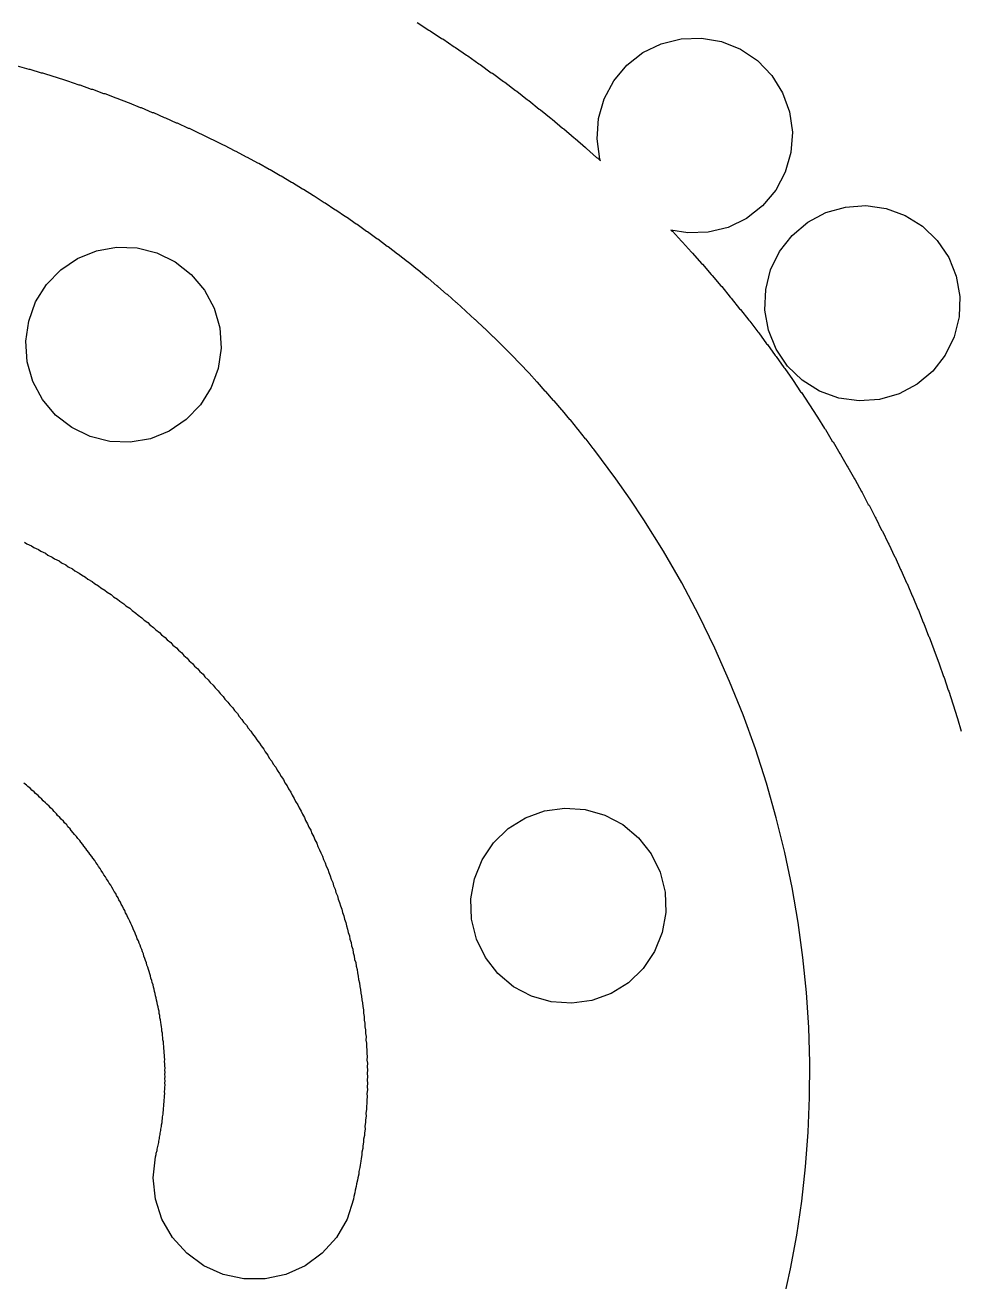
# Model space of a CAD drawing. Header units: metres. Extents: x -209 to 51, y -75 to 75.
# Drawn here: x 31.22 to 37.67, y -0.72 to 7.96 of the extents above; entities that cross this region are included whole.
import ezdxf

# ---------------------------------------------------------------- set-up
doc = ezdxf.new("R2010")
doc.units = ezdxf.units.M

msp = doc.modelspace()

# ---------------------------------------------------------------- linework, layer by layer
for p, q in [((33.9248, 7.98033), (34.0039, 7.92833)), ((34.0039, 7.92833), (34.0135, 7.92445)), ((34.0135, 7.92445), (34.092, 7.87151)), ((34.092, 7.87151), (34.1014, 7.86757)), ((34.1014, 7.86757), (34.1792, 7.81375)), ((34.1792, 7.81375), (34.1886, 7.80972)), ((35.4845, 7.77324), (35.6113, 7.8351)), ((35.6113, 7.8351), (35.7482, 7.86925)), ((35.7482, 7.86925), (35.8893, 7.87416)), ((35.8893, 7.87416), (36.0282, 7.84966)), ((36.0282, 7.84966), (36.1591, 7.7968)), ((34.1886, 7.80972), (34.2657, 7.75505)), ((34.2657, 7.75505), (34.275, 7.75092)), ((34.275, 7.75092), (34.3514, 7.69539)), ((35.3733, 7.68637), (35.4845, 7.77324)), ((36.1591, 7.7968), (36.2761, 7.7179)), ((31.2422, 7.65703), (31.1623, 7.68094)), ((31.25, 7.65639), (31.2422, 7.65703)), ((31.3295, 7.63156), (31.25, 7.65639)), ((34.3514, 7.69539), (34.3606, 7.69116)), ((34.3606, 7.69116), (34.4364, 7.63478)), ((35.2826, 7.57826), (35.3733, 7.68637)), ((36.2761, 7.7179), (36.3741, 7.61638)), ((31.3372, 7.63084), (31.3295, 7.63156)), ((31.4165, 7.60509), (31.3372, 7.63084)), ((31.4242, 7.60428), (31.4165, 7.60509)), ((31.5031, 7.57764), (31.4242, 7.60428)), ((31.5106, 7.57675), (31.5031, 7.57764)), ((31.5892, 7.54919), (31.5106, 7.57675)), ((34.4364, 7.63478), (34.4455, 7.63046)), ((34.4455, 7.63046), (34.5205, 7.5732)), ((34.5205, 7.5732), (34.5295, 7.56882)), ((34.5295, 7.56882), (34.6038, 7.51076)), ((35.2163, 7.45367), (35.2826, 7.57826)), ((36.3741, 7.61638), (36.4489, 7.4967)), ((31.5968, 7.54822), (31.5892, 7.54919)), ((31.6749, 7.51979), (31.5968, 7.54822)), ((31.6823, 7.51874), (31.6749, 7.51979)), ((31.7601, 7.4894), (31.6823, 7.51874)), ((31.7676, 7.48825), (31.7601, 7.4894)), ((31.8449, 7.45805), (31.7676, 7.48825)), ((34.6038, 7.51076), (34.6128, 7.50627)), ((34.6128, 7.50627), (34.6864, 7.44733)), ((36.4489, 7.4967), (36.4971, 7.36411)), ((31.8523, 7.45685), (31.8449, 7.45805)), ((31.9293, 7.42574), (31.8523, 7.45685)), ((31.9366, 7.42445), (31.9293, 7.42574)), ((32.0131, 7.39247), (31.9366, 7.42445)), ((32.0204, 7.3911), (32.0131, 7.39247)), ((32.0965, 7.35828), (32.0204, 7.3911)), ((34.6864, 7.44733), (34.6952, 7.44279)), ((34.6952, 7.44279), (34.7681, 7.38307)), ((34.7681, 7.38307), (34.7768, 7.37843)), ((35.1774, 7.31802), (35.2163, 7.45367)), ((32.1037, 7.35684), (32.0965, 7.35828)), ((32.1794, 7.32312), (32.1037, 7.35684)), ((32.1866, 7.32159), (32.1794, 7.32312)), ((32.2618, 7.28705), (32.1866, 7.32159)), ((34.7768, 7.37843), (34.849, 7.31789)), ((34.849, 7.31789), (34.8576, 7.31317)), ((34.8576, 7.31317), (34.929, 7.2518)), ((35.1676, 7.17725), (35.1774, 7.31802)), ((36.4971, 7.36411), (36.5168, 7.22437)), ((32.2688, 7.28546), (32.2618, 7.28705)), ((32.3436, 7.25005), (32.2688, 7.28546)), ((32.3507, 7.24838), (32.3436, 7.25005)), ((32.425, 7.21213), (32.3507, 7.24838)), ((32.4319, 7.2104), (32.425, 7.21213)), ((32.5058, 7.17331), (32.4319, 7.2104)), ((34.929, 7.2518), (34.9375, 7.24702)), ((34.9375, 7.24702), (35.0081, 7.18489)), ((36.5168, 7.22437), (36.5069, 7.0836)), ((32.5126, 7.17152), (32.5058, 7.17331)), ((32.586, 7.13358), (32.5126, 7.17152)), ((32.5928, 7.13171), (32.586, 7.13358)), ((32.6657, 7.09294), (32.5928, 7.13171)), ((35.0081, 7.18489), (35.0166, 7.18002)), ((35.0166, 7.18002), (35.0864, 7.1171)), ((35.1872, 7.03751), (35.1676, 7.17725)), ((32.6725, 7.091), (32.6657, 7.09294)), ((32.7448, 7.05144), (32.6725, 7.091)), ((32.7515, 7.04944), (32.7448, 7.05144)), ((32.8234, 7.00905), (32.7515, 7.04944)), ((35.0864, 7.1171), (35.0948, 7.11215)), ((35.0948, 7.11215), (35.1639, 7.04843)), ((35.1639, 7.04843), (35.1721, 7.04344)), ((35.1721, 7.04344), (35.1919, 7.02481)), ((35.1919, 7.02481), (35.1872, 7.03751)), ((36.5069, 7.0836), (36.468, 6.94795)), ((32.8299, 7.007), (32.8234, 7.00905)), ((32.9014, 6.96577), (32.8299, 7.007)), ((32.9079, 6.96365), (32.9014, 6.96577)), ((32.9787, 6.92165), (32.9079, 6.96365)), ((36.468, 6.94795), (36.4018, 6.82335)), ((32.9851, 6.91948), (32.9787, 6.92165)), ((33.0555, 6.87666), (32.9851, 6.91948)), ((33.0618, 6.87444), (33.0555, 6.87666)), ((33.1316, 6.83083), (33.0618, 6.87444)), ((33.1379, 6.82854), (33.1316, 6.83083)), ((33.2071, 6.78415), (33.1379, 6.82854)), ((33.2134, 6.78178), (33.2071, 6.78415)), ((33.282, 6.73665), (33.2134, 6.78178)), ((36.4018, 6.82335), (36.3111, 6.71526)), ((33.2881, 6.73425), (33.282, 6.73665)), ((33.3562, 6.68832), (33.2881, 6.73425)), ((33.3623, 6.68588), (33.3562, 6.68832)), ((33.4298, 6.63918), (33.3623, 6.68588)), ((36.3111, 6.71526), (36.1999, 6.62837)), ((36.7479, 6.66805), (36.8836, 6.70694)), ((36.8836, 6.70694), (37.0244, 6.71678)), ((37.0244, 6.71678), (37.1641, 6.69714)), ((37.1641, 6.69714), (37.2967, 6.64888)), ((33.4358, 6.63667), (33.4298, 6.63918)), ((33.5027, 6.58923), (33.4358, 6.63667)), ((36.1999, 6.62837), (36.073, 6.56651)), ((36.5152, 6.51109), (36.6233, 6.60179)), ((36.6233, 6.60179), (36.7479, 6.66805)), ((37.2967, 6.64888), (37.4164, 6.5741)), ((33.5086, 6.58669), (33.5027, 6.58923)), ((33.575, 6.53848), (33.5086, 6.58669)), ((33.5808, 6.53587), (33.575, 6.53848)), ((33.6465, 6.48695), (33.5808, 6.53587)), ((35.7951, 6.52745), (35.6781, 6.54808)), ((35.6781, 6.54808), (35.6883, 6.53967)), ((35.6883, 6.53967), (35.751, 6.47011)), ((35.9361, 6.53238), (35.7951, 6.52745)), ((36.073, 6.56651), (35.9361, 6.53238)), ((36.4284, 6.39989), (36.5152, 6.51109)), ((37.4164, 6.5741), (37.5179, 6.47607)), ((31.7088, 6.40446), (31.8478, 6.42897)), ((31.8478, 6.42897), (31.9888, 6.42404)), ((31.9888, 6.42404), (32.1257, 6.38991)), ((33.6523, 6.4843), (33.6465, 6.48695)), ((33.7174, 6.43463), (33.6523, 6.4843)), ((33.7232, 6.43193), (33.7174, 6.43463)), ((33.7876, 6.38156), (33.7232, 6.43193)), ((35.751, 6.47011), (35.7584, 6.46458)), ((35.7584, 6.46458), (35.8202, 6.39432)), ((37.5179, 6.47607), (37.5968, 6.35909)), ((31.461, 6.27269), (31.578, 6.35159)), ((31.578, 6.35159), (31.7088, 6.40446)), ((32.1257, 6.38991), (32.2525, 6.32805)), ((33.7932, 6.37883), (33.7876, 6.38156)), ((33.8571, 6.32771), (33.7932, 6.37883)), ((35.8202, 6.39432), (35.8275, 6.38876)), ((35.8275, 6.38876), (35.8884, 6.31781)), ((36.3665, 6.27306), (36.4284, 6.39989)), ((37.5968, 6.35909), (37.6496, 6.22826)), ((31.3629, 6.17119), (31.461, 6.27269)), ((32.2525, 6.32805), (32.3638, 6.24117)), ((33.8627, 6.32492), (33.8571, 6.32771)), ((33.9259, 6.27312), (33.8627, 6.32492)), ((33.9313, 6.27029), (33.9259, 6.27312)), ((33.9939, 6.21777), (33.9313, 6.27029)), ((35.8884, 6.31781), (35.8956, 6.31219)), ((35.8956, 6.31219), (35.9557, 6.2406)), ((36.3324, 6.13614), (36.3665, 6.27306)), ((31.2882, 6.05151), (31.3629, 6.17119)), ((32.3638, 6.24117), (32.4545, 6.13307)), ((33.9993, 6.21492), (33.9939, 6.21777)), ((34.0612, 6.1617), (33.9993, 6.21492)), ((35.9557, 6.2406), (35.9628, 6.23492)), ((35.9628, 6.23492), (36.022, 6.16263)), ((37.6496, 6.22826), (37.6741, 6.08928)), ((32.4545, 6.13307), (32.5207, 6.00847)), ((34.0666, 6.15878), (34.0612, 6.1617)), ((34.1278, 6.1049), (34.0666, 6.15878)), ((34.1331, 6.10196), (34.1278, 6.1049)), ((34.1937, 6.04739), (34.1331, 6.10196)), ((36.022, 6.16263), (36.029, 6.15694)), ((36.029, 6.15694), (36.0873, 6.08403)), ((36.0873, 6.08403), (36.0942, 6.07825)), ((36.0942, 6.07825), (36.1517, 6.0047)), ((36.3274, 5.99512), (36.3324, 6.13614)), ((37.6741, 6.08928), (37.6692, 5.94826)), ((31.2399, 5.9189), (31.2882, 6.05151)), ((32.5207, 6.00847), (32.5596, 5.87282)), ((34.1988, 6.04442), (34.1937, 6.04739)), ((34.2588, 5.98918), (34.1988, 6.04442)), ((36.1517, 6.0047), (36.1584, 5.99889)), ((36.1584, 5.99889), (36.215, 5.92473)), ((36.3519, 5.85614), (36.3274, 5.99512)), ((31.2203, 5.77916), (31.2399, 5.9189)), ((34.2638, 5.98618), (34.2588, 5.98918)), ((34.3231, 5.93027), (34.2638, 5.98618)), ((34.3281, 5.92722), (34.3231, 5.93027)), ((34.3867, 5.87067), (34.3281, 5.92722)), ((36.215, 5.92473), (36.2217, 5.91885)), ((36.2217, 5.91885), (36.2774, 5.84406)), ((37.6692, 5.94826), (37.6351, 5.81133)), ((32.5596, 5.87282), (32.5694, 5.73206)), ((34.3916, 5.86758), (34.3867, 5.87067)), ((34.4494, 5.81039), (34.3916, 5.86758)), ((36.2774, 5.84406), (36.2839, 5.83815)), ((36.2839, 5.83815), (36.3387, 5.76279)), ((36.4048, 5.7253), (36.3519, 5.85614)), ((31.2301, 5.6384), (31.2203, 5.77916)), ((32.5694, 5.73206), (32.5498, 5.59232)), ((34.4543, 5.80727), (34.4494, 5.81039)), ((34.5115, 5.74947), (34.4543, 5.80727)), ((34.5162, 5.74634), (34.5115, 5.74947)), ((34.5727, 5.68787), (34.5162, 5.74634)), ((36.3387, 5.76279), (36.3452, 5.75682)), ((36.3452, 5.75682), (36.399, 5.6808)), ((37.6351, 5.81133), (37.5732, 5.68449)), ((34.5774, 5.68469), (34.5727, 5.68787)), ((34.6331, 5.62564), (34.5774, 5.68469)), ((36.399, 5.6808), (36.4054, 5.67484)), ((36.4837, 5.60831), (36.4048, 5.7253)), ((36.4054, 5.67484), (36.4583, 5.5983)), ((37.5732, 5.68449), (37.4864, 5.5733)), ((31.269, 5.50275), (31.2301, 5.6384)), ((32.5498, 5.59232), (32.5015, 5.4597)), ((34.6377, 5.62245), (34.6331, 5.62564)), ((34.6927, 5.56276), (34.6377, 5.62245)), ((34.6973, 5.55954), (34.6927, 5.56276)), ((34.7515, 5.49927), (34.6973, 5.55954)), ((36.4583, 5.5983), (36.4646, 5.59224)), ((36.4646, 5.59224), (36.5166, 5.51509)), ((36.5852, 5.51028), (36.4837, 5.60831)), ((37.4864, 5.5733), (37.3783, 5.48259)), ((31.3353, 5.37816), (31.269, 5.50275)), ((34.756, 5.49602), (34.7515, 5.49927)), ((34.8096, 5.43515), (34.756, 5.49602)), ((36.5166, 5.51509), (36.5227, 5.50903)), ((36.5227, 5.50903), (36.5738, 5.43135)), ((36.7049, 5.43552), (36.5852, 5.51028)), ((37.3783, 5.48259), (37.2537, 5.41635)), ((32.5015, 5.4597), (32.4268, 5.34004)), ((34.8139, 5.4319), (34.8096, 5.43515)), ((34.8667, 5.37044), (34.8139, 5.4319)), ((36.5738, 5.43135), (36.5799, 5.42523)), ((36.5799, 5.42523), (36.6301, 5.34698)), ((36.8375, 5.38725), (36.7049, 5.43552)), ((36.9772, 5.3676), (36.8375, 5.38725)), ((37.2537, 5.41635), (37.118, 5.37746)), ((31.426, 5.27005), (31.3353, 5.37816)), ((32.4268, 5.34004), (32.3287, 5.23853)), ((34.871, 5.36716), (34.8667, 5.37044)), ((34.9231, 5.30513), (34.871, 5.36716)), ((34.9273, 5.30183), (34.9231, 5.30513)), ((34.9786, 5.23923), (34.9273, 5.30183)), ((36.6301, 5.34698), (36.636, 5.34085)), ((36.636, 5.34085), (36.6852, 5.2621)), ((37.118, 5.37746), (36.9772, 5.3676)), ((31.5372, 5.18318), (31.426, 5.27005)), ((32.3287, 5.23853), (32.2117, 5.15962)), ((34.9828, 5.23589), (34.9786, 5.23923)), ((35.0333, 5.17276), (34.9828, 5.23589)), ((36.6852, 5.2621), (36.691, 5.25591)), ((36.691, 5.25591), (36.7393, 5.17661)), ((31.664, 5.12132), (31.5372, 5.18318)), ((32.2117, 5.15962), (32.0809, 5.10675)), ((35.0374, 5.16943), (35.0333, 5.17276)), ((35.0871, 5.10573), (35.0374, 5.16943)), ((36.7393, 5.17661), (36.745, 5.17039)), ((36.745, 5.17039), (36.7924, 5.09058)), ((31.8009, 5.08717), (31.664, 5.12132)), ((31.9419, 5.08226), (31.8009, 5.08717)), ((32.0809, 5.10675), (31.9419, 5.08226)), ((35.0911, 5.10237), (35.0871, 5.10573)), ((35.1401, 5.03815), (35.0911, 5.10237)), ((35.144, 5.03479), (35.1401, 5.03815)), ((36.7924, 5.09058), (36.798, 5.08434)), ((36.798, 5.08434), (36.8443, 5.00404)), ((35.2976, 4.82877), (35.144, 5.03479)), ((36.8443, 5.00404), (36.8499, 4.99774)), ((36.8499, 4.99774), (36.8953, 4.91692)), ((36.8953, 4.91692), (36.9007, 4.91064)), ((36.9007, 4.91064), (36.9451, 4.82932)), ((35.3957, 4.68889), (35.2976, 4.82877)), ((36.9451, 4.82932), (36.9504, 4.82303)), ((36.9504, 4.82303), (36.9939, 4.74127)), ((35.4902, 4.54712), (35.3957, 4.68889)), ((36.9939, 4.74127), (36.9991, 4.73492)), ((36.9991, 4.73492), (37.0416, 4.65273)), ((37.0416, 4.65273), (37.0467, 4.64635)), ((37.0467, 4.64635), (37.0882, 4.56369)), ((35.6253, 4.33089), (35.4902, 4.54712)), ((37.0882, 4.56369), (37.0932, 4.5573)), ((37.0932, 4.5573), (37.1337, 4.47421)), ((37.1337, 4.47421), (37.1386, 4.4678)), ((37.1386, 4.4678), (37.1781, 4.38426)), ((31.2105, 4.39101), (31.2276, 4.37949)), ((31.2276, 4.37949), (31.2591, 4.36632)), ((31.2591, 4.36632), (31.2761, 4.35455)), ((31.2761, 4.35455), (31.3073, 4.34109)), ((31.3073, 4.34109), (31.3242, 4.3291)), ((37.1781, 4.38426), (37.1829, 4.37785)), ((37.1829, 4.37785), (37.2215, 4.29395)), ((31.3242, 4.3291), (31.3551, 4.31534)), ((31.3551, 4.31534), (31.372, 4.3031)), ((31.372, 4.3031), (31.4026, 4.28905)), ((31.4026, 4.28905), (31.4193, 4.2766)), ((31.4193, 4.2766), (31.4496, 4.26225)), ((31.4496, 4.26225), (31.4662, 4.24957)), ((35.7522, 4.11089), (35.6253, 4.33089)), ((37.2215, 4.29395), (37.2262, 4.28749)), ((37.2262, 4.28749), (37.2637, 4.20314)), ((31.4662, 4.24957), (31.4962, 4.23494)), ((31.4962, 4.23494), (31.5128, 4.22202)), ((31.5128, 4.22202), (31.5425, 4.20711)), ((31.5425, 4.20711), (31.5589, 4.19398)), ((31.5589, 4.19398), (31.5883, 4.17879)), ((31.5883, 4.17879), (31.6046, 4.16545)), ((37.2637, 4.20314), (37.2683, 4.19672)), ((37.2683, 4.19672), (37.3048, 4.11197)), ((31.6046, 4.16545), (31.6337, 4.14998)), ((31.6337, 4.14998), (31.6498, 4.1364)), ((31.6498, 4.1364), (31.6786, 4.12067)), ((31.6786, 4.12067), (31.6947, 4.10686)), ((31.6947, 4.10686), (31.7231, 4.09088)), ((31.7231, 4.09088), (31.739, 4.07689)), ((35.8709, 3.88725), (35.7522, 4.11089)), ((37.3048, 4.11197), (37.3093, 4.10553)), ((37.3093, 4.10553), (37.3448, 4.02045)), ((31.739, 4.07689), (31.7672, 4.06062)), ((31.7672, 4.06062), (31.783, 4.04637)), ((31.783, 4.04637), (31.8108, 4.02988)), ((31.8108, 4.02988), (31.8266, 4.0154)), ((31.8266, 4.0154), (31.854, 3.99867)), ((31.854, 3.99867), (31.8696, 3.98399)), ((37.3448, 4.02045), (37.3492, 4.01398)), ((37.3492, 4.01398), (37.3837, 3.92851)), ((31.8696, 3.98399), (31.8968, 3.96701)), ((31.8968, 3.96701), (31.9122, 3.95212)), ((31.9122, 3.95212), (31.939, 3.93491)), ((31.939, 3.93491), (31.9543, 3.91977)), ((31.9543, 3.91977), (31.9808, 3.90234)), ((37.3837, 3.92851), (37.388, 3.92204)), ((37.388, 3.92204), (37.4215, 3.83624)), ((31.9808, 3.90234), (31.996, 3.88705)), ((31.996, 3.88705), (32.0222, 3.86935)), ((32.0222, 3.86935), (32.0372, 3.85381)), ((32.0372, 3.85381), (32.0631, 3.83592)), ((32.0631, 3.83592), (32.0779, 3.82014)), ((32.0779, 3.82014), (32.1035, 3.80206)), ((35.9813, 3.66037), (35.8709, 3.88725)), ((37.4215, 3.83624), (37.4256, 3.82974)), ((37.4256, 3.82974), (37.4581, 3.74362)), ((32.1035, 3.80206), (32.1182, 3.7861)), ((32.1182, 3.7861), (32.1434, 3.76779)), ((32.1434, 3.76779), (32.158, 3.75159)), ((32.158, 3.75159), (32.1828, 3.73309)), ((32.1828, 3.73309), (32.1972, 3.71672)), ((37.4581, 3.74362), (37.4622, 3.73711)), ((37.4622, 3.73711), (37.4937, 3.65063)), ((32.1972, 3.71672), (32.2217, 3.698)), ((32.2217, 3.698), (32.236, 3.68141)), ((32.236, 3.68141), (32.2602, 3.66251)), ((32.2602, 3.66251), (32.2743, 3.64571)), ((36.0832, 3.43057), (35.9813, 3.66037)), ((37.4937, 3.65063), (37.4976, 3.64413)), ((32.2743, 3.64571), (32.2981, 3.62662)), ((32.2981, 3.62662), (32.3121, 3.60962)), ((32.3121, 3.60962), (32.3356, 3.59035)), ((32.3356, 3.59035), (32.3494, 3.57314)), ((32.3494, 3.57314), (32.3725, 3.5537)), ((37.4976, 3.64413), (37.5281, 3.55734)), ((32.3725, 3.5537), (32.3861, 3.53627)), ((32.3861, 3.53627), (32.409, 3.51666)), ((32.409, 3.51666), (32.4224, 3.49907)), ((32.4224, 3.49907), (32.4449, 3.47928)), ((32.4449, 3.47928), (32.4582, 3.46146)), ((37.5281, 3.55734), (37.5319, 3.55084)), ((37.5319, 3.55084), (37.5614, 3.46375)), ((32.4582, 3.46146), (32.4803, 3.44153)), ((32.4803, 3.44153), (32.4934, 3.42351)), ((32.4934, 3.42351), (32.5152, 3.40341)), ((32.5152, 3.40341), (32.5281, 3.38524)), ((36.1767, 3.1981), (36.0832, 3.43057)), ((37.5614, 3.46375), (37.5651, 3.45726)), ((37.5651, 3.45726), (37.5935, 3.36992)), ((32.5281, 3.38524), (32.5495, 3.36497)), ((32.5495, 3.36497), (32.5623, 3.34654)), ((32.5623, 3.34654), (32.5834, 3.32619)), ((32.5834, 3.32619), (32.5959, 3.30759)), ((32.5959, 3.30759), (32.6167, 3.28706)), ((37.5935, 3.36992), (37.5972, 3.36337)), ((37.5972, 3.36337), (37.6245, 3.27573)), ((32.6167, 3.28706), (32.629, 3.26828)), ((32.629, 3.26828), (32.6495, 3.24762)), ((32.6495, 3.24762), (32.6616, 3.22864)), ((32.6616, 3.22864), (32.6817, 3.20787)), ((37.6245, 3.27573), (37.6281, 3.26921)), ((37.6281, 3.26921), (37.6544, 3.1813)), ((32.6817, 3.20787), (32.6936, 3.18872)), ((32.6936, 3.18872), (32.7134, 3.1678)), ((32.7134, 3.1678), (32.7252, 3.14845)), ((32.7252, 3.14845), (32.7446, 3.12743)), ((32.7446, 3.12743), (32.7561, 3.10789)), ((36.2616, 2.9633), (36.1767, 3.1981)), ((37.6544, 3.1813), (37.6579, 3.17479)), ((37.6579, 3.17479), (37.6832, 3.08661)), ((32.7561, 3.10789), (32.7752, 3.08676)), ((32.7752, 3.08676), (32.7865, 3.06705)), ((32.7865, 3.06705), (32.8052, 3.04581)), ((32.8052, 3.04581), (32.8164, 3.02596)), ((32.8164, 3.02596), (32.8347, 3.00458)), ((32.8347, 3.00458), (32.8457, 2.98451)), ((32.8457, 2.98451), (32.8637, 2.96307)), ((32.8637, 2.96307), (32.8745, 2.94283)), ((36.338, 2.72647), (36.2616, 2.9633)), ((32.8745, 2.94283), (32.8921, 2.9213)), ((32.8921, 2.9213), (32.9027, 2.90085)), ((32.9027, 2.90085), (32.92, 2.87926)), ((32.92, 2.87926), (32.9303, 2.85869)), ((32.9303, 2.85869), (32.9473, 2.83698)), ((32.9473, 2.83698), (32.9574, 2.81622)), ((32.9574, 2.81622), (32.974, 2.79445)), ((32.974, 2.79445), (32.9839, 2.77357)), ((31.2247, 2.71423), (31.2066, 2.72739)), ((31.234, 2.70367), (31.2247, 2.71423)), ((31.2518, 2.69041), (31.234, 2.70367)), ((32.9839, 2.77357), (33.0002, 2.75168)), ((33.0002, 2.75168), (33.0099, 2.73061)), ((33.0099, 2.73061), (33.0258, 2.70868)), ((33.0258, 2.70868), (33.0353, 2.68739)), ((36.4057, 2.48796), (36.338, 2.72647)), ((31.261, 2.67969), (31.2518, 2.69041)), ((31.2786, 2.66628), (31.261, 2.67969)), ((31.2877, 2.65544), (31.2786, 2.66628)), ((31.3049, 2.64195), (31.2877, 2.65544)), ((31.314, 2.63094), (31.3049, 2.64195)), ((31.3309, 2.61734), (31.314, 2.63094)), ((31.3399, 2.60617), (31.3309, 2.61734)), ((31.3567, 2.59241), (31.3399, 2.60617)), ((33.0353, 2.68739), (33.0508, 2.66545)), ((33.0508, 2.66545), (33.06, 2.6441)), ((33.06, 2.6441), (33.0753, 2.62202)), ((33.0753, 2.62202), (33.0843, 2.60046)), ((31.3655, 2.58118), (31.3567, 2.59241)), ((31.3819, 2.56738), (31.3655, 2.58118)), ((31.3906, 2.55592), (31.3819, 2.56738)), ((31.4068, 2.54201), (31.3906, 2.55592)), ((31.4155, 2.53044), (31.4068, 2.54201)), ((31.4314, 2.51637), (31.4155, 2.53044)), ((33.0843, 2.60046), (33.0992, 2.57838)), ((33.0992, 2.57838), (33.108, 2.55666)), ((33.108, 2.55666), (33.1225, 2.53453)), ((33.1225, 2.53453), (33.1311, 2.51271)), ((34.6724, 2.48779), (34.805, 2.53606)), ((34.805, 2.53606), (34.9447, 2.55569)), ((34.9447, 2.55569), (35.0855, 2.54585)), ((35.0855, 2.54585), (35.2211, 2.50696)), ((31.4399, 2.50475), (31.4314, 2.51637)), ((31.4556, 2.49065), (31.4399, 2.50475)), ((31.4639, 2.47881), (31.4556, 2.49065)), ((31.4794, 2.46458), (31.4639, 2.47881)), ((31.4876, 2.45265), (31.4794, 2.46458)), ((31.5027, 2.43839), (31.4876, 2.45265)), ((31.5109, 2.42628), (31.5027, 2.43839)), ((33.1311, 2.51271), (33.1453, 2.49049)), ((33.1453, 2.49049), (33.1536, 2.46849)), ((33.1536, 2.46849), (33.1675, 2.44627)), ((33.1675, 2.44627), (33.1756, 2.42407)), ((34.5527, 2.41301), (34.6724, 2.48779)), ((35.2211, 2.50696), (35.3457, 2.4407)), ((35.3457, 2.4407), (35.4538, 2.34999)), ((36.4648, 2.24802), (36.4057, 2.48796)), ((31.5258, 2.4119), (31.5109, 2.42628)), ((31.5338, 2.3997), (31.5258, 2.4119)), ((31.5484, 2.38525), (31.5338, 2.3997)), ((31.5564, 2.37292), (31.5484, 2.38525)), ((31.5707, 2.35843), (31.5564, 2.37292)), ((31.5785, 2.34595), (31.5707, 2.35843)), ((31.5925, 2.33138), (31.5785, 2.34595)), ((33.1756, 2.42407), (33.1891, 2.40187)), ((33.1891, 2.40187), (33.1969, 2.37956)), ((33.1969, 2.37956), (33.2101, 2.3573)), ((33.2101, 2.3573), (33.2177, 2.33488)), ((34.4512, 2.31499), (34.5527, 2.41301)), ((35.4538, 2.34999), (35.5407, 2.2388)), ((31.6002, 2.31877), (31.5925, 2.33138)), ((31.614, 2.30411), (31.6002, 2.31877)), ((31.6216, 2.29141), (31.614, 2.30411)), ((31.6351, 2.27675), (31.6216, 2.29141)), ((31.6425, 2.26387), (31.6351, 2.27675)), ((31.6558, 2.24913), (31.6425, 2.26387)), ((33.2177, 2.33488), (33.2306, 2.31256)), ((33.2306, 2.31256), (33.2379, 2.28996)), ((33.2379, 2.28996), (33.2504, 2.26767)), ((33.2504, 2.26767), (33.2575, 2.245)), ((34.3723, 2.198), (34.4512, 2.31499)), ((31.6631, 2.23615), (31.6558, 2.24913)), ((31.6761, 2.22136), (31.6631, 2.23615)), ((31.6833, 2.20825), (31.6761, 2.22136)), ((31.696, 2.19339), (31.6833, 2.20825)), ((31.7031, 2.18019), (31.696, 2.19339)), ((31.7155, 2.16531), (31.7031, 2.18019)), ((33.2575, 2.245), (33.2697, 2.22264)), ((33.2697, 2.22264), (33.2766, 2.19981)), ((33.2766, 2.19981), (33.2885, 2.17746)), ((33.2885, 2.17746), (33.2951, 2.15445)), ((34.3194, 2.06715), (34.3723, 2.198)), ((35.5407, 2.2388), (35.6026, 2.11197)), ((36.5151, 2.00702), (36.4648, 2.24802)), ((31.7224, 2.15198), (31.7155, 2.16531)), ((31.7347, 2.13705), (31.7224, 2.15198)), ((31.7414, 2.12361), (31.7347, 2.13705)), ((31.7534, 2.10866), (31.7414, 2.12361)), ((31.76, 2.09509), (31.7534, 2.10866)), ((31.7717, 2.08014), (31.76, 2.09509)), ((33.2951, 2.15445), (33.3066, 2.13214)), ((33.3066, 2.13214), (33.3129, 2.10909)), ((33.3129, 2.10909), (33.3242, 2.0867)), ((33.3242, 2.0867), (33.3302, 2.06346)), ((35.6026, 2.11197), (35.6367, 1.97505)), ((31.7782, 2.06642), (31.7717, 2.08014)), ((31.7896, 2.05139), (31.7782, 2.06642)), ((31.796, 2.03761), (31.7896, 2.05139)), ((31.8072, 2.02258), (31.796, 2.03761)), ((31.8134, 2.00868), (31.8072, 2.02258)), ((31.8243, 1.99367), (31.8134, 2.00868)), ((33.3302, 2.06346), (33.3411, 2.04114)), ((33.3411, 2.04114), (33.347, 2.01776)), ((33.347, 2.01776), (33.3575, 1.99545)), ((34.2949, 1.92819), (34.3194, 2.06715)), ((36.5569, 1.76523), (36.5151, 2.00702)), ((31.8303, 1.97961), (31.8243, 1.99367)), ((31.841, 1.96457), (31.8303, 1.97961)), ((31.8469, 1.95042), (31.841, 1.96457)), ((31.8573, 1.93536), (31.8469, 1.95042)), ((31.8631, 1.92111), (31.8573, 1.93536)), ((31.8733, 1.90599), (31.8631, 1.92111)), ((33.3575, 1.99545), (33.3631, 1.97197)), ((33.3631, 1.97197), (33.3733, 1.94968)), ((33.3733, 1.94968), (33.3786, 1.92613)), ((33.3786, 1.92613), (33.3885, 1.90381)), ((34.2999, 1.78716), (34.2949, 1.92819)), ((35.6367, 1.97505), (35.6416, 1.83401)), ((31.8788, 1.89171), (31.8733, 1.90599)), ((31.8887, 1.87668), (31.8788, 1.89171)), ((31.8942, 1.86218), (31.8887, 1.87668)), ((31.9039, 1.84709), (31.8942, 1.86218)), ((31.9092, 1.83255), (31.9039, 1.84709)), ((31.9186, 1.81746), (31.9092, 1.83255)), ((33.3885, 1.90381), (33.3936, 1.88013)), ((33.3936, 1.88013), (33.4032, 1.85783)), ((33.4032, 1.85783), (33.408, 1.83408)), ((33.408, 1.83408), (33.4173, 1.8118)), ((35.6416, 1.83401), (35.6171, 1.69505)), ((31.9237, 1.80284), (31.9186, 1.81746)), ((31.9329, 1.78781), (31.9237, 1.80284)), ((31.9379, 1.77303), (31.9329, 1.78781)), ((31.9468, 1.75797), (31.9379, 1.77303)), ((31.9516, 1.74313), (31.9468, 1.75797)), ((31.9603, 1.72812), (31.9516, 1.74313)), ((33.4173, 1.8118), (33.4218, 1.78786)), ((33.4218, 1.78786), (33.4307, 1.76567)), ((33.4307, 1.76567), (33.435, 1.74165)), ((33.435, 1.74165), (33.4436, 1.71948)), ((34.334, 1.65024), (34.2999, 1.78716)), ((36.5899, 1.52301), (36.5569, 1.76523)), ((31.965, 1.71317), (31.9603, 1.72812)), ((31.9734, 1.6982), (31.965, 1.71317)), ((31.9779, 1.68312), (31.9734, 1.6982)), ((31.9861, 1.66815), (31.9779, 1.68312)), ((31.9904, 1.653), (31.9861, 1.66815)), ((31.9984, 1.63802), (31.9904, 1.653)), ((33.4436, 1.71948), (33.4476, 1.69537)), ((33.4476, 1.69537), (33.4559, 1.67323)), ((33.4559, 1.67323), (33.4596, 1.64903)), ((34.3959, 1.52341), (34.334, 1.65024)), ((35.6171, 1.69505), (35.5643, 1.56421)), ((32.0025, 1.62283), (31.9984, 1.63802)), ((32.0102, 1.60793), (32.0025, 1.62283)), ((32.0143, 1.59259), (32.0102, 1.60793)), ((32.0217, 1.57774), (32.0143, 1.59259)), ((32.0256, 1.5623), (32.0217, 1.57774)), ((33.4596, 1.64903), (33.4677, 1.62692)), ((33.4677, 1.62692), (33.4711, 1.60257)), ((33.4711, 1.60257), (33.4788, 1.58057)), ((33.4788, 1.58057), (33.482, 1.55618)), ((35.5643, 1.56421), (35.4854, 1.44722)), ((32.0328, 1.54745), (32.0256, 1.5623)), ((32.0365, 1.53197), (32.0328, 1.54745)), ((32.0435, 1.51721), (32.0365, 1.53197)), ((32.047, 1.50159), (32.0435, 1.51721)), ((32.0538, 1.48679), (32.047, 1.50159)), ((32.0571, 1.47118), (32.0538, 1.48679)), ((33.482, 1.55618), (33.4894, 1.53418)), ((33.4894, 1.53418), (33.4922, 1.50972)), ((33.4922, 1.50972), (33.4994, 1.48776)), ((33.4994, 1.48776), (33.502, 1.46315)), ((34.4827, 1.41222), (34.3959, 1.52341)), ((36.6143, 1.28067), (36.5899, 1.52301)), ((32.0636, 1.45651), (32.0571, 1.47118)), ((32.0668, 1.44073), (32.0636, 1.45651)), ((32.0731, 1.42606), (32.0668, 1.44073)), ((32.0761, 1.41026), (32.0731, 1.42606)), ((32.0822, 1.39568), (32.0761, 1.41026)), ((32.085, 1.37978), (32.0822, 1.39568)), ((33.502, 1.46315), (33.5088, 1.44131)), ((33.5088, 1.44131), (33.5111, 1.41667)), ((33.5111, 1.41667), (33.5176, 1.39485)), ((33.5176, 1.39485), (33.5196, 1.37015)), ((34.5908, 1.3215), (34.4827, 1.41222)), ((35.4854, 1.44722), (35.3839, 1.3492)), ((32.0909, 1.36523), (32.085, 1.37978)), ((32.0935, 1.34927), (32.0909, 1.36523)), ((32.0991, 1.33484), (32.0935, 1.34927)), ((32.1016, 1.31876), (32.0991, 1.33484)), ((32.107, 1.30432), (32.1016, 1.31876)), ((32.1093, 1.28824), (32.107, 1.30432)), ((33.5196, 1.37015), (33.5259, 1.34839)), ((33.5259, 1.34839), (33.5276, 1.32353)), ((33.5276, 1.32353), (33.5336, 1.30191)), ((34.7154, 1.25525), (34.5908, 1.3215)), ((35.3839, 1.3492), (35.2642, 1.27441)), ((32.1145, 1.27394), (32.1093, 1.28824)), ((32.1166, 1.25771), (32.1145, 1.27394)), ((32.1216, 1.24339), (32.1166, 1.25771)), ((32.1235, 1.22719), (32.1216, 1.24339)), ((32.1283, 1.21303), (32.1235, 1.22719)), ((33.5336, 1.30191), (33.535, 1.27699)), ((33.535, 1.27699), (33.5406, 1.25543)), ((33.5406, 1.25543), (33.5418, 1.23045)), ((33.5418, 1.23045), (33.5472, 1.20898)), ((34.8511, 1.21635), (34.7154, 1.25525)), ((34.9919, 1.20651), (34.8511, 1.21635)), ((35.1316, 1.22615), (34.9919, 1.20651)), ((35.2642, 1.27441), (35.1316, 1.22615)), ((36.6301, 1.03842), (36.6143, 1.28067)), ((32.13, 1.19669), (32.1283, 1.21303)), ((32.1346, 1.18256), (32.13, 1.19669)), ((32.1361, 1.1662), (32.1346, 1.18256)), ((32.1405, 1.15216), (32.1361, 1.1662)), ((32.1418, 1.13573), (32.1405, 1.15216)), ((32.146, 1.1218), (32.1418, 1.13573)), ((33.5472, 1.20898), (33.548, 1.18394)), ((33.548, 1.18394), (33.5531, 1.16254)), ((33.5531, 1.16254), (33.5537, 1.1375)), ((33.5537, 1.1375), (33.5585, 1.11612)), ((32.1471, 1.10527), (32.146, 1.1218)), ((32.1511, 1.09138), (32.1471, 1.10527)), ((32.1521, 1.07486), (32.1511, 1.09138)), ((32.1559, 1.0611), (32.1521, 1.07486)), ((32.1566, 1.04448), (32.1559, 1.0611)), ((32.1602, 1.03079), (32.1566, 1.04448)), ((33.5585, 1.11612), (33.5588, 1.09099)), ((33.5588, 1.09099), (33.5633, 1.06975)), ((33.5633, 1.06975), (33.5633, 1.04448)), ((33.5633, 1.04448), (33.5675, 1.02341)), ((32.1608, 1.01413), (32.1602, 1.03079)), ((32.1642, 1.00058), (32.1608, 1.01413)), ((32.1646, 0.983841), (32.1642, 1.00058)), ((32.1678, 0.970306), (32.1646, 0.983841)), ((32.168, 0.953598), (32.1678, 0.970306)), ((33.5675, 1.02341), (33.5672, 0.998138)), ((33.5672, 0.998138), (33.5712, 0.977097)), ((33.5712, 0.977097), (33.5706, 0.951782)), ((36.6373, 0.796661), (36.6301, 1.03842)), ((32.171, 0.940216), (32.168, 0.953598)), ((32.171, 0.923401), (32.171, 0.940216)), ((32.1738, 0.910126), (32.171, 0.923401)), ((32.1736, 0.893265), (32.1738, 0.910126)), ((32.1763, 0.880051), (32.1736, 0.893265)), ((32.1759, 0.863205), (32.1763, 0.880051)), ((33.5706, 0.951782), (33.5743, 0.930862)), ((33.5743, 0.930862), (33.5734, 0.905548)), ((33.5734, 0.905548), (33.5769, 0.884674)), ((33.5769, 0.884674), (33.5757, 0.859253)), ((32.1783, 0.850174), (32.1759, 0.863205)), ((32.1777, 0.833206), (32.1783, 0.850174)), ((32.18, 0.820236), (32.1777, 0.833206)), ((32.1792, 0.803284), (32.18, 0.820236)), ((32.1813, 0.790405), (32.1792, 0.803284)), ((32.1803, 0.773422), (32.1813, 0.790405)), ((33.5757, 0.859253), (33.5788, 0.838562)), ((33.5788, 0.838562), (33.5773, 0.813156)), ((33.5773, 0.813156), (33.5802, 0.792526)), ((33.5802, 0.792526), (33.5785, 0.767044)), ((36.636, 0.555649), (36.6373, 0.796661)), ((32.1823, 0.760696), (32.1803, 0.773422)), ((32.1811, 0.743668), (32.1823, 0.760696)), ((32.1829, 0.731049), (32.1811, 0.743668)), ((32.1815, 0.713989), (32.1829, 0.731049)), ((32.1831, 0.701477), (32.1815, 0.713989)), ((32.1815, 0.684402), (32.1831, 0.701477)), ((33.5785, 0.767044), (33.5811, 0.746567)), ((33.5811, 0.746567), (33.579, 0.721085)), ((33.579, 0.721085), (33.5814, 0.700699)), ((33.5814, 0.700699), (33.579, 0.67514)), ((32.1794, 0.596237), (32.1816, 0.613358)), ((32.1804, 0.625534), (32.1824, 0.64267)), ((32.1816, 0.613358), (32.1804, 0.625534)), ((32.1812, 0.654907), (32.1829, 0.671951)), ((32.1824, 0.64267), (32.1812, 0.654907)), ((32.1829, 0.671951), (32.1815, 0.684402)), ((33.5803, 0.609238), (33.5773, 0.583664)), ((33.5811, 0.654907), (33.5785, 0.629303)), ((33.5785, 0.629303), (33.5803, 0.609238)), ((33.579, 0.67514), (33.5811, 0.654907)), ((32.174, 0.509079), (32.1768, 0.526245)), ((32.1761, 0.53801), (32.1788, 0.555176)), ((32.1768, 0.526245), (32.1761, 0.53801)), ((32.1779, 0.567078), (32.1803, 0.584244)), ((32.1788, 0.555176), (32.1779, 0.567078)), ((32.1803, 0.584244), (32.1794, 0.596237)), ((33.579, 0.563675), (33.5757, 0.53801)), ((33.5757, 0.53801), (33.5771, 0.518219)), ((33.5773, 0.583664), (33.579, 0.563675)), ((36.6263, 0.315765), (36.636, 0.555649)), ((32.1655, 0.423004), (32.1689, 0.440231)), ((32.1687, 0.451569), (32.1719, 0.468704)), ((32.1689, 0.440231), (32.1687, 0.451569)), ((32.1715, 0.480255), (32.1745, 0.497452)), ((32.1719, 0.468704), (32.1715, 0.480255)), ((32.1745, 0.497452), (32.174, 0.509079)), ((33.5746, 0.472885), (33.5707, 0.44722)), ((33.5707, 0.44722), (33.5716, 0.427673)), ((33.5771, 0.518219), (33.5735, 0.492645)), ((33.5735, 0.492645), (33.5746, 0.472885)), ((32.1539, 0.338165), (32.158, 0.355331)), ((32.158, 0.355331), (32.1581, 0.366302)), ((32.1581, 0.366302), (32.162, 0.383545)), ((32.162, 0.394592), (32.1656, 0.411789)), ((32.162, 0.383545), (32.162, 0.394592)), ((32.1656, 0.411789), (32.1655, 0.423004)), ((33.5681, 0.382599), (33.5636, 0.357025)), ((33.5636, 0.357025), (33.564, 0.337662)), ((33.5716, 0.427673), (33.5674, 0.402023)), ((33.5674, 0.402023), (33.5681, 0.382599)), ((32.1393, 0.254639), (32.144, 0.27182)), ((32.144, 0.27182), (32.1445, 0.282333)), ((32.1445, 0.282333), (32.149, 0.299515)), ((32.149, 0.299515), (32.1494, 0.310165)), ((32.1494, 0.310165), (32.1536, 0.327332)), ((32.1536, 0.327332), (32.1539, 0.338165)), ((33.5594, 0.292877), (33.5543, 0.267303)), ((33.5543, 0.267303), (33.5543, 0.248245)), ((33.564, 0.337662), (33.5592, 0.312027)), ((33.5592, 0.312027), (33.5594, 0.292877)), ((36.6081, 0.077148), (36.6263, 0.315765)), ((32.1218, 0.172562), (32.1271, 0.189682)), ((32.1271, 0.189682), (32.1279, 0.199753)), ((32.1279, 0.199753), (32.1331, 0.216888)), ((32.1331, 0.216888), (32.1338, 0.227112)), ((32.1338, 0.227112), (32.1387, 0.244232)), ((32.1387, 0.244232), (32.1393, 0.254639)), ((33.5429, 0.178146), (33.5424, 0.15947)), ((33.5486, 0.203781), (33.5429, 0.178146)), ((33.5489, 0.222641), (33.5486, 0.203781)), ((33.5543, 0.248245), (33.5489, 0.222641)), ((32.1, 0), (32.1153, 0.145523)), ((32.1153, 0.145523), (32.1208, 0.162628)), ((32.1208, 0.162628), (32.1218, 0.172562)), ((33.5294, 0.089768), (33.5285, 0.071365)), ((33.5357, 0.115326), (33.5294, 0.089768)), ((33.5364, 0.133881), (33.5357, 0.115326)), ((33.5424, 0.15947), (33.5364, 0.133881)), ((32.1153, -0.145523), (32.1, 0)), ((33.5137, 0.002014), (33.5125, -0.015976)), ((33.5208, 0.027588), (33.5137, 0.002014)), ((33.5218, 0.045868), (33.5208, 0.027588)), ((33.5285, 0.071365), (33.5218, 0.045868)), ((36.5816, -0.159698), (36.6081, 0.077148)), ((33.4961, -0.084808), (33.4945, -0.102554)), ((33.5037, -0.059357), (33.4961, -0.084808)), ((33.5052, -0.041428), (33.5037, -0.059357)), ((33.5125, -0.015976), (33.5052, -0.041428)), ((32.1605, -0.284714), (32.1153, -0.145523)), ((33.4847, -0.145523), (33.4395, -0.284714)), ((33.4865, -0.127991), (33.4847, -0.145523)), ((33.4945, -0.102554), (33.4865, -0.127991)), ((36.547, -0.39473), (36.5816, -0.159698)), ((32.2337, -0.411438), (32.1605, -0.284714)), ((33.4395, -0.284714), (33.3663, -0.411438)), ((32.3316, -0.520187), (32.2337, -0.411438)), ((33.3663, -0.411438), (33.2684, -0.520187)), ((36.5042, -0.627472), (36.547, -0.39473)), ((32.45, -0.606216), (32.3316, -0.520187)), ((33.2684, -0.520187), (33.15, -0.606216)), ((32.5837, -0.665726), (32.45, -0.606216)), ((33.15, -0.606216), (33.0163, -0.665726)), ((32.7268, -0.696152), (32.5837, -0.665726)), ((33.0163, -0.665726), (32.8732, -0.696152)), ((36.4534, -0.857712), (36.5042, -0.627472)), ((32.8732, -0.696152), (32.7268, -0.696152))]:
    msp.add_line(p, q)

doc.saveas('drawing.dxf')
